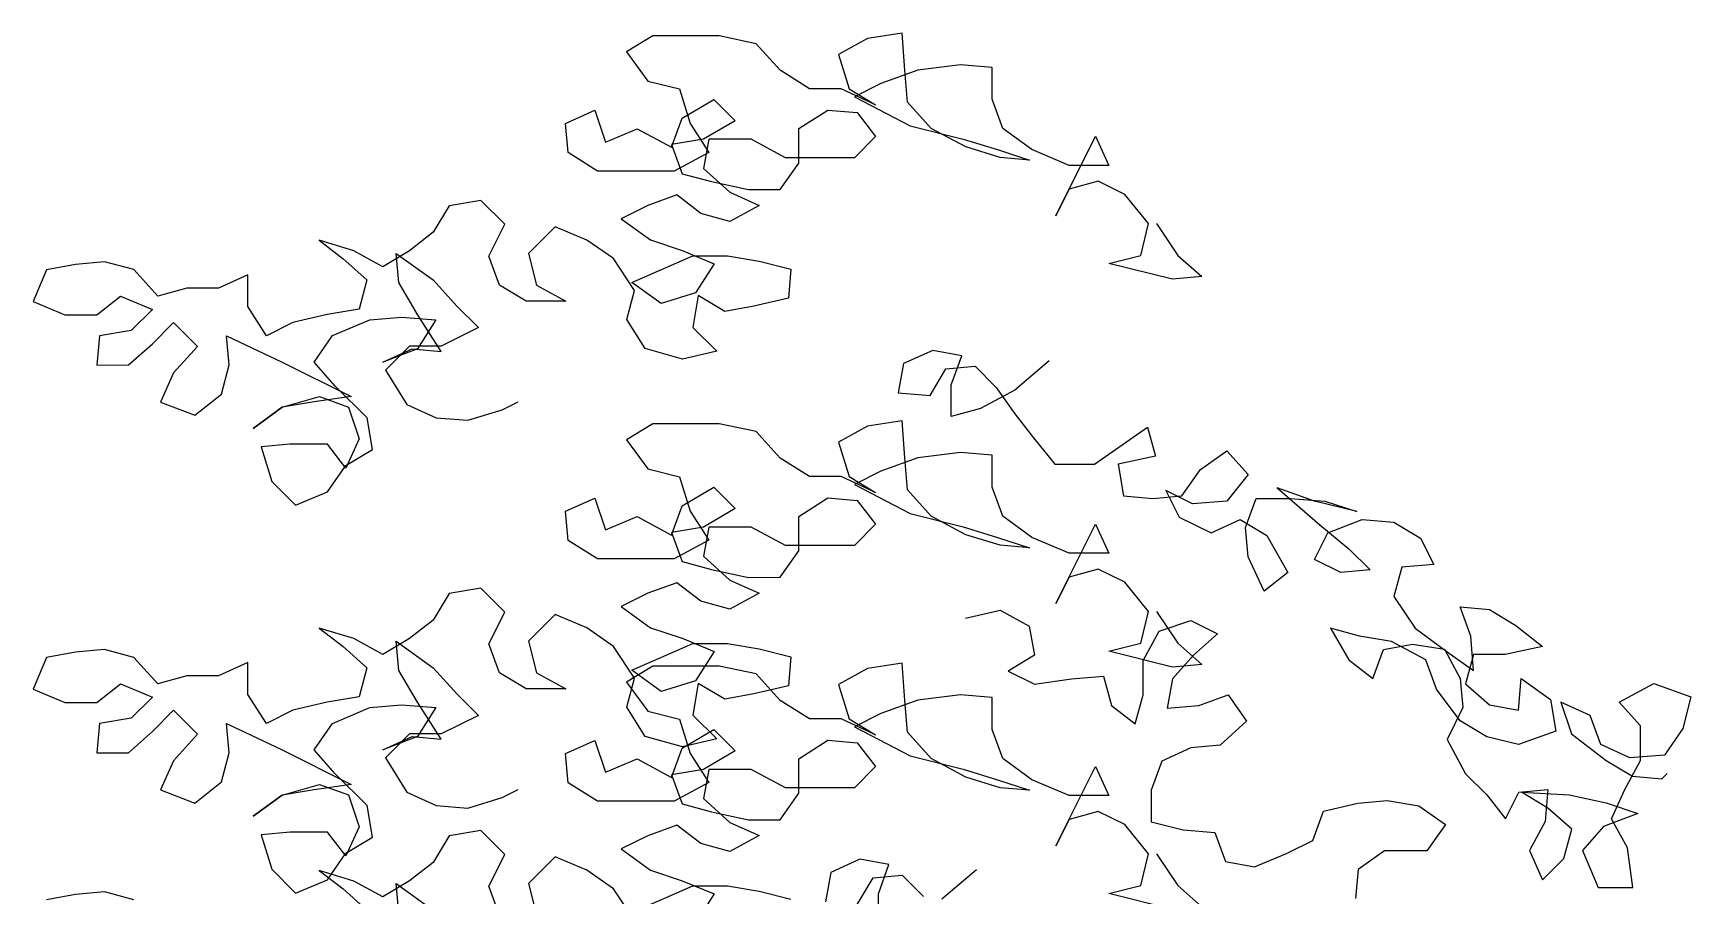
# Model space of a CAD drawing. Header units: millimetres. Extents: x 684983 to 685377, y 990360 to 990509.
# Drawn here: x 685004.5833 to 685004.9067, y 990367.0687 to 990367.237 of the extents above; entities that cross this region are included whole.
import ezdxf

# ---------------------------------------------------------------- set-up
doc = ezdxf.new("R2010")
doc.units = ezdxf.units.MM
doc.layers.add('MAHAGONY', color=7, linetype='Continuous')

# ---------------------------------------------------------------- blocks, each defined once
blk = doc.blocks.new('TREE30')
at = {"color": 105, "flags": 128}
blk.add_lwpolyline([(0.18953, 3.04496), (0.19755, 3.03296), (0.20656, 3.02496), (0.19555, 3.02395), (0.17153, 3.02993), (0.18353, 3.03294), (0.18653, 3.04496), (0.17751, 3.05596), (0.16749, 3.06095), (0.15649, 3.05794), (0.15149, 3.04793), (0.16648, 3.07797), (0.17149, 3.06696), (0.15648, 3.06695), (0.14246, 3.07294), (0.13145, 3.08094), (0.12743, 3.09194), (0.12742, 3.10395), (0.11541, 3.10494), (0.0994, 3.10293), (0.08539, 3.09791), (0.07539, 3.0929), (0.09642, 3.08191), (0.11644, 3.07692), (0.12945, 3.07293), (0.14147, 3.06894), (0.13045, 3.06993), (0.11744, 3.07392), (0.10442, 3.08091), (0.09541, 3.09091), (0.09439, 3.10292), (0.09338, 3.11693), (0.08037, 3.11492), (0.06937, 3.1089), (0.07338, 3.0959), (0.0834, 3.0899), (0.07038, 3.09589), (0.05837, 3.09588), (0.04735, 3.10288), (0.03834, 3.11288), (0.02432, 3.11587), (-0.0007, 3.11585), (-0.0107, 3.10983), (-0.00268, 3.09883), (0.00933, 3.09584), (0.01334, 3.08283), (0.02036, 3.07183), (0.00736, 3.06481), (-0.02167, 3.06478), (-0.03269, 3.07178), (-0.0337, 3.08279), (-0.02269, 3.0878), (-0.01868, 3.07579), (-0.00667, 3.08081), (0.00635, 3.07382), (0.01034, 3.08483), (0.02234, 3.09185), (0.03036, 3.08385), (0.01835, 3.07683), (0.00635, 3.07482), (0.01036, 3.06381), (0.02137, 3.06082), (0.03539, 3.05783), (0.0474, 3.05784), (0.05439, 3.06785), (0.05438, 3.08087), (0.06538, 3.08788), (0.07639, 3.08689), (0.08341, 3.07789), (0.07541, 3.06988), (0.04939, 3.06985), (0.03637, 3.07685), (0.02036, 3.07683), (0.01836, 3.06582), (0.02838, 3.05682), (0.03939, 3.05183), (0.02839, 3.04581), (0.01738, 3.0488), (0.00836, 3.0558), (-0.00264, 3.05179), (-0.01265, 3.04678), (-0.00163, 3.03878), (0.01039, 3.03479), (0.0224, 3.02979), (0.0154, 3.01878), (0.0024, 3.01476), (-0.00862, 3.02276), (0.01439, 3.03279), (0.0274, 3.0328), (0.03941, 3.03081), (0.05143, 3.02782), (0.05044, 3.01681), (0.03743, 3.01379), (0.02642, 3.01178), (0.01641, 3.01778), (0.01442, 3.00577), (0.02343, 2.99677), (0.01042, 2.99375), (-0.00359, 2.99774), (-0.01061, 3.00875), (-0.00762, 3.01976), (-0.01563, 3.03176), (-0.02565, 3.03876), (-0.03766, 3.04375), (-0.04766, 3.03373), (-0.04465, 3.02173), (-0.03363, 3.01573), (-0.04865, 3.01572), (-0.05866, 3.02171), (-0.06267, 3.03272), (-0.05668, 3.04473), (-0.0657, 3.05373), (-0.07771, 3.05172), (-0.0837, 3.04171), (-0.0927, 3.03469), (-0.10271, 3.02868), (-0.11372, 3.03467), (-0.12673, 3.03866), (-0.11772, 3.03167), (-0.10871, 3.02367), (-0.1117, 3.01266), (-0.12371, 3.01064), (-0.13671, 3.00763), (-0.14672, 3.00262), (-0.15373, 3.01362), (-0.15375, 3.02563), (-0.16475, 3.02061), (-0.17676, 3.0206), (-0.18777, 3.01759), (-0.19678, 3.02759), (-0.2078, 3.03058), (-0.2188, 3.02957), (-0.22981, 3.02756), (-0.23481, 3.01555), (-0.22279, 3.01055), (-0.21078, 3.01056), (-0.20178, 3.01758), (-0.18976, 3.01258), (-0.19776, 3.00457), (-0.20977, 3.00256), (-0.21076, 2.99155), (-0.19875, 2.99156), (-0.18975, 2.99957), (-0.18175, 3.00759), (-0.17274, 2.99859), (-0.18174, 2.98857), (-0.18673, 2.97756), (-0.17371, 2.97257), (-0.16371, 2.98058), (-0.16072, 2.99159), (-0.16173, 3.0026), (-0.1407, 2.99261), (-0.11467, 2.97963), (-0.12868, 2.97761), (-0.14069, 2.9756), (-0.15169, 2.96758), (-0.14069, 2.9756), (-0.12668, 2.97961), (-0.11567, 2.97562), (-0.11165, 2.96361), (-0.11665, 2.9526), (-0.12366, 2.9616), (-0.13767, 2.96159), (-0.14868, 2.96058), (-0.14467, 2.94757), (-0.13565, 2.93857), (-0.12365, 2.94359), (-0.11665, 2.9536), (-0.10665, 2.95962), (-0.10866, 2.97162), (-0.12068, 2.98362), (-0.12869, 2.99262), (-0.1217, 3.00264), (-0.10769, 3.00866), (-0.09568, 3.00967), (-0.08267, 3.00868), (-0.08967, 2.99766), (-0.10267, 2.99265), (-0.09167, 2.99766), (-0.08066, 2.99667), (-0.08968, 3.01067), (-0.09669, 3.02268), (-0.09771, 3.03369), (-0.08368, 3.02369), (-0.07467, 3.01369), (-0.06665, 3.00569), (-0.08066, 2.99867), (-0.09267, 2.99866), (-0.10167, 2.98965), (-0.09365, 2.97664), (-0.08264, 2.97165), (-0.07062, 2.97066), (-0.05762, 2.97467), (-0.05162, 2.97768)], dxfattribs=at)
at = {"color": 3, "flags": 128}
for points in [[(0.14899, 2.99311), (0.13599, 2.98209), (0.12298, 2.97507), (0.11198, 2.97206), (0.11197, 2.98407), (0.11596, 2.99508), (0.10495, 2.99708), (0.09394, 2.99206), (0.09195, 2.98105), (0.10396, 2.98006), (0.10996, 2.99007), (0.12097, 2.99109), (0.12898, 2.98309), (0.136, 2.97308), (0.14301, 2.96408), (0.15103, 2.95408), (0.16604, 2.9541), (0.18604, 2.96813), (0.18906, 2.95712), (0.17505, 2.9541), (0.17706, 2.9421), (0.18807, 2.9411), (0.19908, 2.94212), (0.20607, 2.95213), (0.21608, 2.95915), (0.22409, 2.95015), (0.21609, 2.94013), (0.20308, 2.93912), (0.19307, 2.94411), (0.19808, 2.93411), (0.2101, 2.92811), (0.2211, 2.93313), (0.23112, 2.92713), (0.23914, 2.91313), (0.23014, 2.90611), (0.22412, 2.91912), (0.22311, 2.93013), (0.2271, 2.94114), (0.24011, 2.94115), (0.25313, 2.94016), (0.26514, 2.93617), (0.24912, 2.94016), (0.23511, 2.94515), (0.25113, 2.93115), (0.26215, 2.92216), (0.27016, 2.91416), (0.25915, 2.91315), (0.24914, 2.91814), (0.25414, 2.92815), (0.26714, 2.93317), (0.27915, 2.93218), (0.28917, 2.92618), (0.29418, 2.91618), (0.28217, 2.91517), (0.27918, 2.90416), (0.2872, 2.89215), (0.29922, 2.88316), (0.30923, 2.87616), (0.30822, 2.88917), (0.3042, 2.90018), (0.31522, 2.89919), (0.32523, 2.89319), (0.33525, 2.88519), (0.32124, 2.88218), (0.30923, 2.88217), (0.30623, 2.87115), (0.31525, 2.86315), (0.32626, 2.86116), (0.32725, 2.87317), (0.33827, 2.86518), (0.34028, 2.85317), (0.32627, 2.84815), (0.31426, 2.85114), (0.30424, 2.85714), (0.29523, 2.86914), (0.29121, 2.88015), (0.27819, 2.88714), (0.26618, 2.88913), (0.25517, 2.89212), (0.26219, 2.88012), (0.2712, 2.87312), (0.2752, 2.88414), (0.2862, 2.88615), (0.29821, 2.88416), (0.30423, 2.87315), (0.30524, 2.86214), (0.29925, 2.85013), (0.30626, 2.83712), (0.31428, 2.82913), (0.32129, 2.82012), (0.32629, 2.83014), (0.3373, 2.83115), (0.33631, 2.81914), (0.33031, 2.80812), (0.33533, 2.79712), (0.34333, 2.80513), (0.34632, 2.81614), (0.3373, 2.82414), (0.32729, 2.83014), (0.3453, 2.82915), (0.35932, 2.82616), (0.37133, 2.82217), (0.35833, 2.81716), (0.35033, 2.80814), (0.35635, 2.79413), (0.36936, 2.79415), (0.36734, 2.80916), (0.36133, 2.82016), (0.36632, 2.83117), (0.37232, 2.84219), (0.3723, 2.8552), (0.36429, 2.8642), (0.37729, 2.87122), (0.39131, 2.86623), (0.38832, 2.85421), (0.38132, 2.8442), (0.36831, 2.84319), (0.3573, 2.84818), (0.35328, 2.85919), (0.34227, 2.86418), (0.34628, 2.85217), (0.3593, 2.84218), (0.36932, 2.83618), (0.38033, 2.83519), (0.38233, 2.83719)], [(0.18953, 2.89847), (0.19755, 2.88646), (0.20656, 2.87847), (0.19555, 2.87746), (0.17153, 2.88344), (0.18353, 2.88645), (0.18653, 2.89846), (0.17751, 2.90947), (0.16749, 2.91446), (0.15649, 2.91145), (0.15149, 2.90144), (0.16648, 2.93147), (0.17149, 2.92047), (0.15648, 2.92046), (0.14246, 2.92645), (0.13145, 2.93444), (0.12743, 2.94545), (0.12742, 2.95746), (0.11541, 2.95845), (0.0994, 2.95643), (0.08539, 2.95142), (0.07539, 2.9464), (0.09642, 2.93541), (0.11644, 2.93043), (0.12945, 2.92644), (0.14147, 2.92244), (0.13045, 2.92343), (0.11744, 2.92743), (0.10442, 2.93442), (0.09541, 2.94442), (0.09439, 2.95643), (0.09338, 2.97044), (0.08037, 2.96843), (0.06937, 2.96241), (0.07338, 2.9494), (0.0834, 2.94341), (0.07038, 2.9494), (0.05837, 2.94939), (0.04735, 2.95639), (0.03834, 2.96639), (0.02432, 2.96938), (-0.0007, 2.96935), (-0.0107, 2.96334), (-0.00268, 2.95234), (0.00933, 2.94935), (0.01334, 2.93634), (0.02036, 2.92534), (0.00736, 2.91832), (-0.02167, 2.91829), (-0.03269, 2.92529), (-0.0337, 2.9363), (-0.02269, 2.94131), (-0.01868, 2.9293), (-0.00667, 2.93432), (0.00635, 2.92732), (0.01034, 2.93834), (0.02234, 2.94535), (0.03036, 2.93735), (0.01835, 2.93034), (0.00635, 2.92833), (0.01036, 2.91732), (0.02137, 2.91433), (0.03539, 2.91134), (0.0474, 2.91135), (0.05439, 2.92136), (0.05438, 2.93437), (0.06538, 2.94139), (0.07639, 2.9404), (0.08341, 2.9314), (0.07541, 2.92338), (0.04939, 2.92336), (0.03637, 2.93035), (0.02036, 2.93034), (0.01836, 2.91933), (0.02838, 2.91033), (0.03939, 2.90534), (0.02839, 2.89932), (0.01738, 2.90231), (0.00836, 2.90931), (-0.00264, 2.9053), (-0.01265, 2.90028), (-0.00163, 2.89229), (0.01039, 2.8883), (0.0224, 2.8833), (0.0154, 2.87229), (0.0024, 2.86827), (-0.00862, 2.87627), (0.01439, 2.8863), (0.0274, 2.88631), (0.03941, 2.88432), (0.05143, 2.88133), (0.05044, 2.87032), (0.03743, 2.8673), (0.02642, 2.86529), (0.01641, 2.87129), (0.01442, 2.85927), (0.02343, 2.85027), (0.01042, 2.84726), (-0.00359, 2.85125), (-0.01061, 2.86225), (-0.00762, 2.87327), (-0.01563, 2.88527), (-0.02565, 2.89227), (-0.03766, 2.89726), (-0.04766, 2.88724), (-0.04465, 2.87523), (-0.03363, 2.86924), (-0.04865, 2.86922), (-0.05866, 2.87522), (-0.06267, 2.88623), (-0.05668, 2.89824), (-0.0657, 2.90724), (-0.07771, 2.90523), (-0.0837, 2.89521), (-0.0927, 2.8882), (-0.10271, 2.88219), (-0.11372, 2.88818), (-0.12673, 2.89217), (-0.11772, 2.88518), (-0.10871, 2.87718), (-0.1117, 2.86616), (-0.12371, 2.86415), (-0.13671, 2.86114), (-0.14672, 2.85612), (-0.15373, 2.86713), (-0.15375, 2.87914), (-0.16475, 2.87412), (-0.17676, 2.87411), (-0.18777, 2.8711), (-0.19678, 2.8811), (-0.2078, 2.88409), (-0.2188, 2.88308), (-0.22981, 2.88107), (-0.23481, 2.86905), (-0.22279, 2.86406), (-0.21078, 2.86407), (-0.20178, 2.87109), (-0.18976, 2.86609), (-0.19776, 2.85808), (-0.20977, 2.85607), (-0.21076, 2.84506), (-0.19875, 2.84507), (-0.18975, 2.85308), (-0.18175, 2.8611), (-0.17274, 2.8521), (-0.18174, 2.84208), (-0.18673, 2.83107), (-0.17371, 2.82607), (-0.16371, 2.83409), (-0.16072, 2.8451), (-0.16173, 2.85611), (-0.1407, 2.84612), (-0.11467, 2.83313), (-0.12868, 2.83112), (-0.14069, 2.82911), (-0.15169, 2.82109), (-0.14069, 2.82911), (-0.12668, 2.83312), (-0.11567, 2.82913), (-0.11165, 2.81712), (-0.11665, 2.80611), (-0.12366, 2.81511), (-0.13767, 2.8151), (-0.14868, 2.81409), (-0.14467, 2.80108), (-0.13565, 2.79208), (-0.12365, 2.7971), (-0.11665, 2.80711), (-0.10665, 2.81312), (-0.10866, 2.82513), (-0.12068, 2.83713), (-0.12869, 2.84613), (-0.1217, 2.85615), (-0.10769, 2.86216), (-0.09568, 2.86318), (-0.08267, 2.86219), (-0.08967, 2.85117), (-0.10267, 2.84616), (-0.09167, 2.85117), (-0.08066, 2.85018), (-0.08968, 2.86418), (-0.09669, 2.87619), (-0.09771, 2.8872), (-0.08368, 2.8772), (-0.07467, 2.8672), (-0.06665, 2.8592), (-0.08066, 2.85218), (-0.09267, 2.85217), (-0.10167, 2.84315), (-0.09365, 2.83015), (-0.08264, 2.82516), (-0.07062, 2.82417), (-0.05762, 2.82818), (-0.05162, 2.83119)], [(0.11739, 2.89592), (0.13039, 2.89893), (0.14141, 2.89294), (0.14342, 2.88193), (0.13342, 2.87592), (0.14343, 2.87092), (0.15744, 2.87294), (0.16945, 2.87395), (0.17246, 2.86294), (0.18148, 2.85594), (0.18447, 2.86696), (0.18446, 2.87997), (0.19045, 2.89098), (0.20246, 2.895), (0.21247, 2.89), (0.20347, 2.88199), (0.19547, 2.87297), (0.19348, 2.86196), (0.20549, 2.86297), (0.2165, 2.86699), (0.22351, 2.85698), (0.21351, 2.84797), (0.2025, 2.84696), (0.1915, 2.84194), (0.1875, 2.83093), (0.18752, 2.81892), (0.19953, 2.81593), (0.21154, 2.81494), (0.21555, 2.80393), (0.22656, 2.80194), (0.23857, 2.80696), (0.24857, 2.81197), (0.25257, 2.82298), (0.26557, 2.826), (0.27658, 2.82701), (0.2886, 2.82502), (0.29861, 2.81802), (0.29161, 2.808), (0.2756, 2.80799), (0.2656, 2.80097), (0.26461, 2.78996)], [(0.18953, 2.80691), (0.19755, 2.79491), (0.20656, 2.78691)], [(0.19555, 2.7859), (0.17153, 2.79188), (0.18353, 2.79489), (0.18653, 2.80691), (0.17751, 2.81791), (0.16749, 2.8229), (0.15649, 2.81989), (0.15149, 2.80988), (0.16648, 2.83992), (0.17149, 2.82891), (0.15648, 2.8289), (0.14246, 2.83489), (0.13145, 2.84289), (0.12743, 2.85389), (0.12742, 2.8659), (0.11541, 2.86689), (0.0994, 2.86488), (0.08539, 2.85986), (0.07539, 2.85485), (0.09642, 2.84386), (0.11644, 2.83887), (0.12945, 2.83488), (0.14147, 2.83089), (0.13045, 2.83188), (0.11744, 2.83587), (0.10442, 2.84286), (0.09541, 2.85286), (0.09439, 2.86487), (0.09338, 2.87888), (0.08037, 2.87687), (0.06937, 2.87085), (0.07338, 2.85785), (0.0834, 2.85185), (0.07038, 2.85784), (0.05837, 2.85783), (0.04735, 2.86483), (0.03834, 2.87483), (0.02432, 2.87782), (-0.0007, 2.8778), (-0.0107, 2.87178), (-0.00268, 2.86078), (0.00933, 2.85779), (0.01334, 2.84478), (0.02036, 2.83378), (0.00736, 2.82676), (-0.02167, 2.82673), (-0.03269, 2.83373), (-0.0337, 2.84474), (-0.02269, 2.84975), (-0.01868, 2.83775), (-0.00667, 2.84276), (0.00635, 2.83577), (0.01034, 2.84678), (0.02234, 2.8538), (0.03036, 2.8458), (0.01835, 2.83878), (0.00635, 2.83677), (0.01036, 2.82576), (0.02137, 2.82277), (0.03539, 2.81978), (0.0474, 2.81979), (0.05439, 2.82981), (0.05438, 2.84282), (0.06538, 2.84983), (0.07639, 2.84884), (0.08341, 2.83984), (0.07541, 2.83183), (0.04939, 2.8318), (0.03637, 2.8388), (0.02036, 2.83878), (0.01836, 2.82777), (0.02838, 2.81877), (0.03939, 2.81378), (0.02839, 2.80776), (0.01738, 2.81076), (0.00836, 2.81775), (-0.00264, 2.81374), (-0.01265, 2.80873), (-0.00163, 2.80073), (0.01039, 2.79674), (0.0224, 2.79174), (0.0154, 2.78073)], [(-0.00862, 2.78471), (0.01439, 2.79474), (0.0274, 2.79475), (0.03941, 2.79276), (0.05143, 2.78977)], [(-0.00762, 2.78171), (-0.01563, 2.79371), (-0.02565, 2.80071), (-0.03766, 2.8057), (-0.04766, 2.79568), (-0.04465, 2.78368)], [(-0.05866, 2.78366), (-0.06267, 2.79467), (-0.05668, 2.80669), (-0.0657, 2.81568), (-0.07771, 2.81367), (-0.0837, 2.80366), (-0.0927, 2.79664), (-0.10271, 2.79063), (-0.11372, 2.79662), (-0.12673, 2.80062), (-0.11772, 2.79362), (-0.10871, 2.78562)], [(-0.19678, 2.78954), (-0.2078, 2.79253), (-0.2188, 2.79152), (-0.22981, 2.78951)], [(-0.09669, 2.78463), (-0.09771, 2.79564), (-0.08368, 2.78564)], [(0.12148, 2.80084), (0.10847, 2.78982)], [(0.08446, 2.77979), (0.08445, 2.7918), (0.08845, 2.80281), (0.07743, 2.80481), (0.06643, 2.79979), (0.06444, 2.78878)], [(0.07645, 2.78779), (0.08245, 2.7978), (0.09345, 2.79882), (0.10147, 2.79082)]]:
    blk.add_lwpolyline(points, dxfattribs=at)

msp = doc.modelspace()

# ---------------------------------------------------------------- block references
at = {"layer": 'MAHAGONY', "color": 7, "xscale": 0.5164012972761597, "yscale": 0.5164012972761597, "zscale": 0.5164012972761597}
msp.add_blockref('TREE30', (685004.70459, 990365.62738, 53.8592), dxfattribs=at)

doc.saveas('drawing.dxf')
